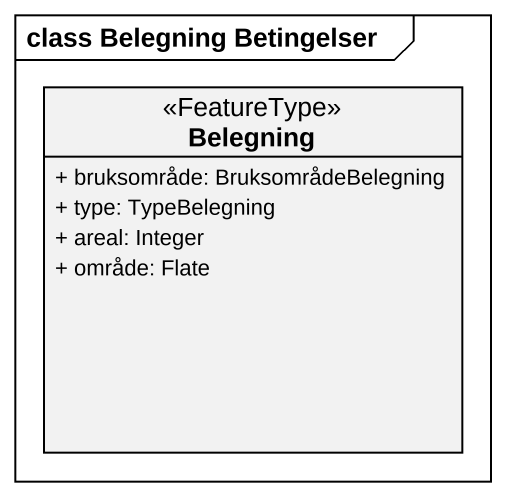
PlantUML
@startuml
mainframe class Belegning Betingelser
hide circle
hide empty members
skinparam classAttributeIconSize 0
class Belegning <<FeatureType>> {
  + bruksområde: BruksområdeBelegning
  + type: TypeBelegning
  + areal: Integer
  + område: Flate
}
@enduml
